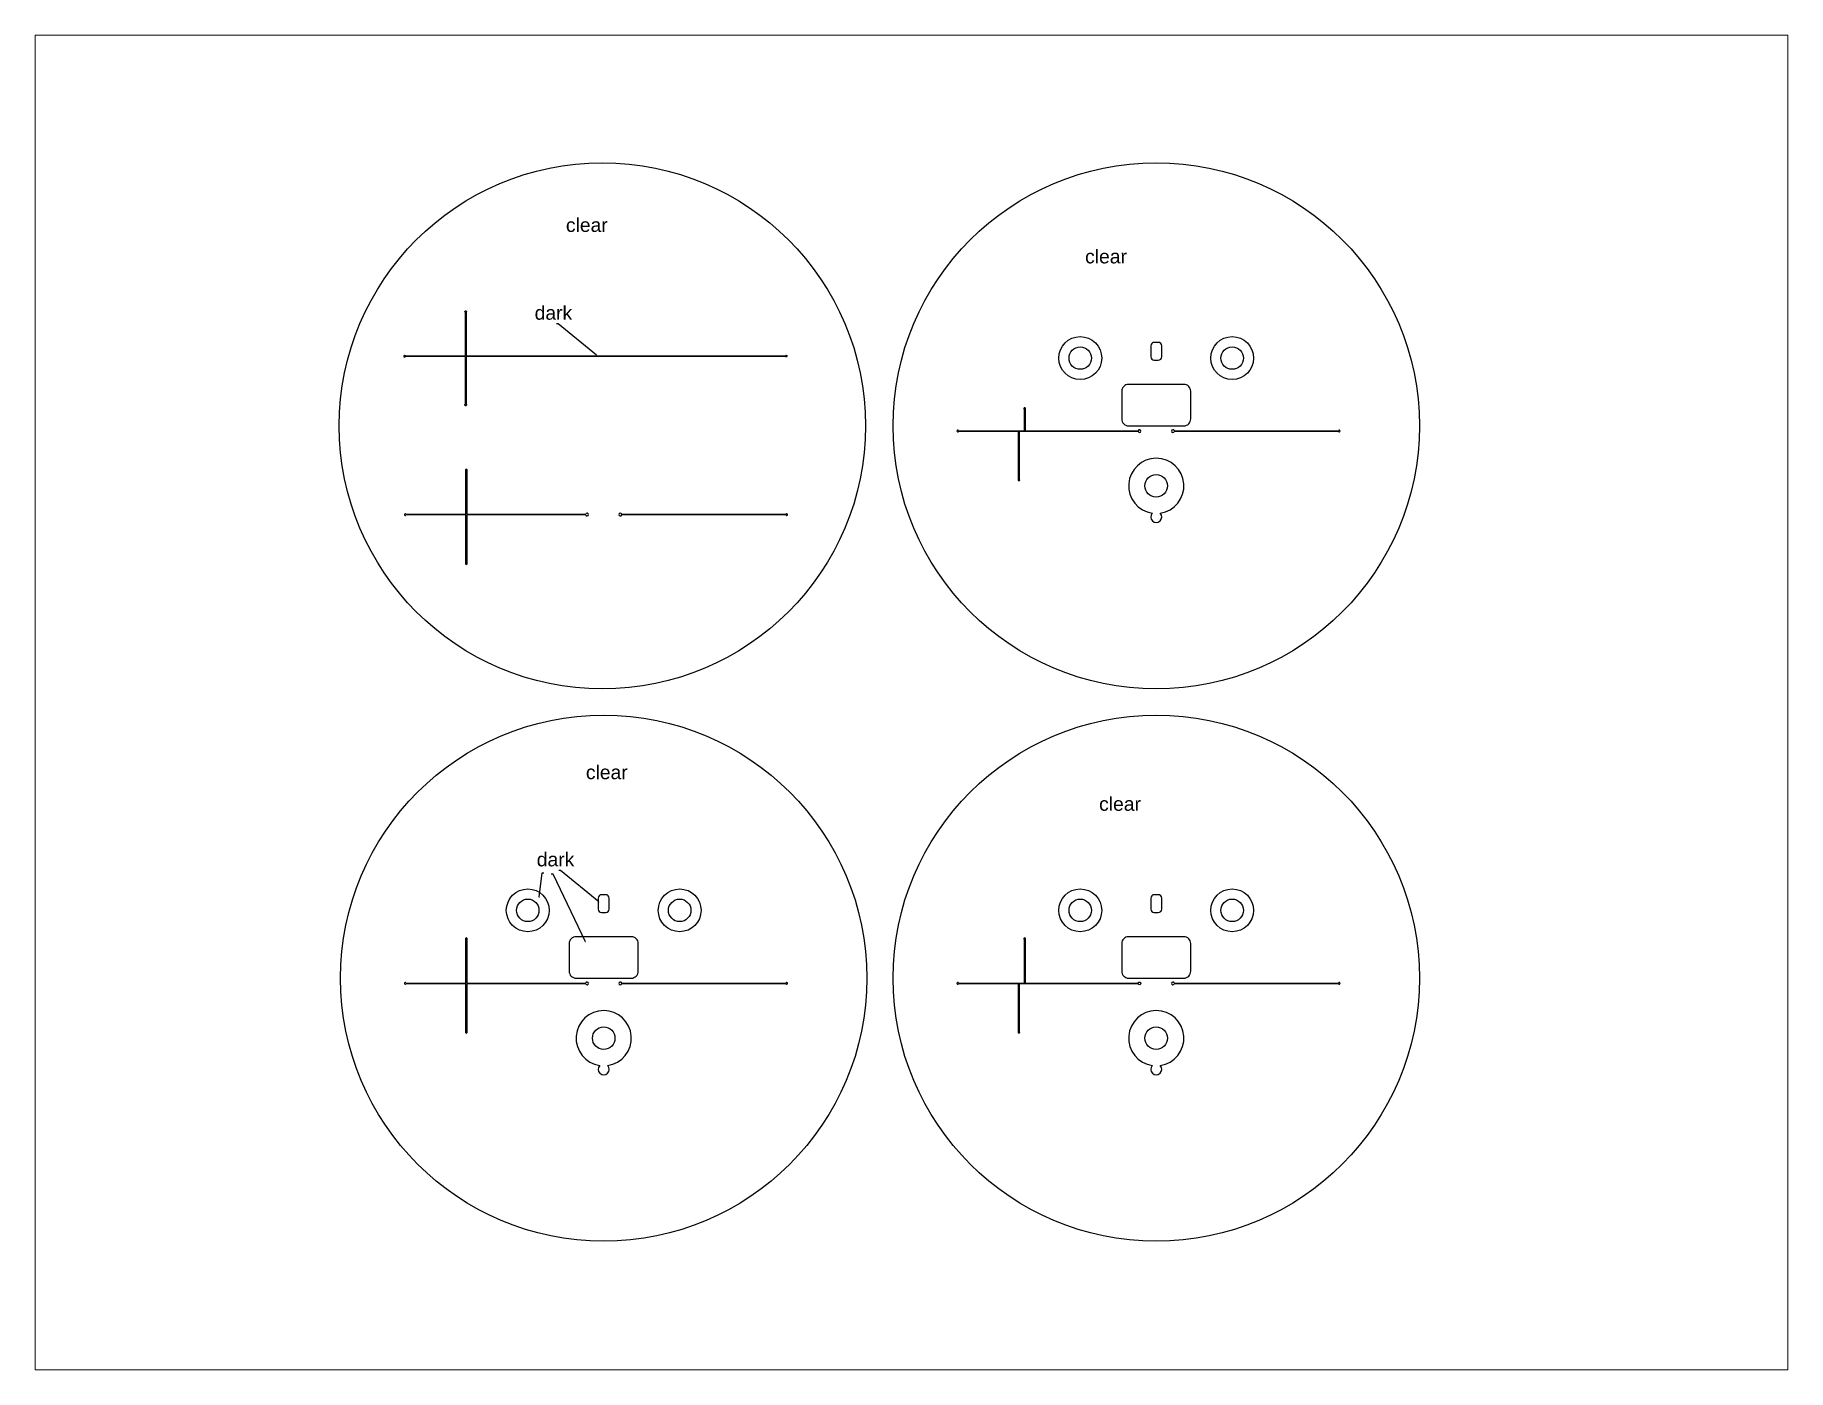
# Paper-space layout 'Layout1' of a CAD drawing. Header units: inches. Extents: x 1.05 to 9.45, y 0.8 to 7.2.
# The model-space entities are those that its viewports show. They can reach past a viewport. Long polylines and large blocks are cut down to what shows.
import ezdxf
from ezdxf import colors
from ezdxf.entities.mleader import LeaderData, LeaderLine
from ezdxf.math import Vec2, Vec3

# ---------------------------------------------------------------- set-up
doc = ezdxf.new("R2010")
doc.units = ezdxf.units.IN
doc.header["$MEASUREMENT"] = 0
doc.layers.add('Instructions', color=3, linetype='Continuous')
doc.styles.get("Standard").update_dxf_attribs({"font": 'arial.ttf'})

msp = doc.modelspace()

# ---------------------------------------------------------------- linework, layer by layer
for p, q in [((99, 117.39), (99, 120.48)), ((99.1, 120.48), (99.1, 117.39)), ((98.16, 117.39), (98.26, 117.39)), ((98.26, 117.39), (99, 117.39)), ((98.26, 37.39), (98.26, 37.39))]:
    msp.add_line(p, q)
for points in [[(9.38, 128.25), (18.07, 128.25), (18.07, 134.54, -4.791288), (18.17, 134.54), (18.17, 128.25), (40.61, 128.25), (64.39, 128.25, -4.791288), (64.39, 128.15), (40.61, 128.15), (18.17, 128.15), (18.17, 121.23, -4.791288), (18.07, 121.23), (18.07, 128.15), (9.38, 128.15)], [(99.1, 43.69), (99.1, 37.39), (115.49, 37.39, -7.872983), (115.49, 37.29), (98.26, 37.29), (98.26, 30.37)]]:
    msp.add_lwpolyline(points, format="xyb")
for points in [[(118.89, 128.1), (118.89, 129.69, 0.414214), (118.39, 130.19), (117.81, 130.19, 0.414214), (117.31, 129.69), (117.31, 128.1, 0.414214), (117.81, 127.6), (118.39, 127.6, 0.414214)], [(114.1, 118.1), (122.1, 118.1, 0.414214), (123.1, 119.1), (123.1, 123.1, 0.414214), (122.1, 124.1), (114.1, 124.1, 0.414214), (113.1, 123.1), (113.1, 119.1, 0.414214)], [(38.9, 48.1), (38.9, 49.69, 0.414214), (38.4, 50.19), (37.8, 50.19, 0.414214), (37.3, 49.69), (37.3, 48.1, 0.414214), (37.8, 47.6), (38.4, 47.6, 0.414214)], [(118.89, 48.1), (118.89, 49.69, 0.414214), (118.39, 50.19), (117.81, 50.19, 0.414214), (117.31, 49.69), (117.31, 48.1, 0.414214), (117.81, 47.6), (118.39, 47.6, 0.414214)], [(34.1, 38.1), (42.1, 38.1, 0.414214), (43.1, 39.1), (43.1, 43.1, 0.414214), (42.1, 44.1), (34.1, 44.1, 0.414214), (33.1, 43.1), (33.1, 39.1, 0.414214)], [(114.1, 38.1), (122.1, 38.1, 0.414214), (123.1, 39.1), (123.1, 43.1, 0.414214), (122.1, 44.1), (114.1, 44.1, 0.414214), (113.1, 43.1), (113.1, 39.1, 0.414214)]]:
    msp.add_lwpolyline(points, format="xyb", close=True)
for points in [[(89.48, 117.39), (98.16, 117.39)], [(98.16, 110.37), (98.16, 117.29), (89.48, 117.29)], [(98.26, 117.39), (99, 117.39)], [(115.49, 117.29), (98.26, 117.29), (98.26, 110.37)], [(99.1, 117.39), (115.49, 117.39)], [(120.71, 117.39), (144.49, 117.39)], [(144.49, 117.29), (120.71, 117.29)], [(9.48, 105.29), (18.16, 105.29), (18.16, 111.59)], [(18.26, 111.59), (18.26, 105.29), (35.49, 105.29)], [(18.16, 98.28), (18.16, 105.19), (9.48, 105.19)], [(35.49, 105.19), (18.26, 105.19), (18.26, 98.28)], [(40.71, 105.29), (64.49, 105.29)], [(64.49, 105.19), (40.71, 105.19)], [(9.48, 37.39), (18.16, 37.39), (18.16, 43.68)], [(18.26, 43.68), (18.26, 37.39), (35.49, 37.39)], [(98.26, 37.39), (99, 37.39), (99, 43.69)], [(18.16, 30.37), (18.16, 37.29), (9.48, 37.29)], [(35.49, 37.29), (18.26, 37.29), (18.26, 30.37)], [(40.71, 37.39), (64.49, 37.39)], [(64.49, 37.29), (40.71, 37.29)], [(89.48, 37.39), (98.16, 37.39), (98.27, 37.39)], [(98.16, 30.37), (98.16, 37.29), (89.48, 37.29)], [(98.26, 37.39), (99, 37.39)], [(120.71, 37.39), (144.49, 37.39)], [(144.49, 37.29), (120.71, 37.29)]]:
    msp.add_lwpolyline(points)
for centre, radius in [((37.91, 118.1), 38.1), ((118.1, 118.1), 38.1), ((107.1, 127.92), 3.1), ((107.1, 127.92), 1.63), ((129.1, 127.92), 3.1), ((129.1, 127.92), 1.63), ((118.1, 109.4), 1.63), ((38.1, 38.1), 38.1), ((118.1, 38.1), 38.1), ((27.1, 47.92), 3.1), ((49.1, 47.92), 3.1), ((107.1, 47.92), 3.1), ((129.1, 47.92), 3.1), ((27.1, 47.92), 1.63), ((49.1, 47.92), 1.63), ((107.1, 47.92), 1.63), ((129.1, 47.92), 1.63), ((38.1, 29.4), 1.63), ((118.1, 29.4), 1.63)]:
    msp.add_circle(centre, radius)
for centre, radius, start, end in [((9.27, 128.19), 0.125, 25.8307, 338.6363), ((99.05, 120.59), 0.125, 293.5782, 246.4218), ((89.36, 117.34), 0.125, 23.5782, 336.4218), ((115.69, 117.34), 0.2, 194.4775, 165.5225), ((120.51, 117.34), 0.2, 14.4775, 345.5225), ((144.6, 117.34), 0.125, 203.5782, 156.4218), ((18.21, 111.7), 0.125, 293.5782, 246.4218), ((118.1, 109.4), 4, 278.3544, 261.6456), ((98.21, 110.26), 0.125, 113.5782, 66.4218), ((9.36, 105.24), 0.125, 23.5782, 336.4218), ((35.69, 105.24), 0.2, 194.4775, 165.5225), ((40.51, 105.24), 0.2, 14.4775, 345.5225), ((64.6, 105.24), 0.125, 203.5782, 156.4218), ((118.1, 104.9), 0.795, 136.9745, 43.0255), ((18.21, 98.16), 0.125, 113.5782, 66.4218), ((18.21, 43.8), 0.125, 293.5782, 246.4218), ((99.05, 43.81), 0.125, 293.5782, 246.4218), ((9.36, 37.34), 0.125, 23.5782, 336.4218), ((35.69, 37.34), 0.2, 194.4775, 165.5225), ((40.51, 37.34), 0.2, 14.4775, 345.5225), ((64.6, 37.34), 0.125, 203.5782, 156.4218), ((89.36, 37.34), 0.125, 23.5782, 336.4218), ((120.51, 37.34), 0.2, 14.4775, 345.5225), ((144.6, 37.34), 0.125, 203.5782, 156.4218), ((38.1, 29.4), 4, 278.3544, 261.6456), ((118.1, 29.4), 4, 278.3544, 261.6456), ((18.21, 30.26), 0.125, 113.5782, 66.4218), ((98.21, 30.26), 0.125, 113.5782, 66.4218), ((38.1, 24.9), 0.795, 136.9745, 43.0255), ((118.1, 24.9), 0.795, 136.9745, 43.0255)]:
    msp.add_arc(centre, radius, start, end)

# ---------------------------------------------------------------- texts
at = {"layer": 'Instructions'}
for s, p in [('clear', (32.63, 146.19)), ('clear', (107.8, 141.63)), ('dark', (28.1, 133.47)), ('clear', (35.52, 66.92)), ('clear', (109.83, 62.34)), ('dark', (28.41, 54.29))]:
    msp.add_text(s, height=2, dxfattribs=at).set_placement(p)

# ---------------------------------------------------------------- leaders
ml = msp.add_multileader_mtext('Standard', dxfattribs=at)
ml.set_content('', color=256)
ml.set_leader_properties()
ml.build(insert=Vec2(0, 0))
ml.multileader.update_dxf_attribs({"dogleg_length": 0.36, "arrow_head_size": 0.18})
ctx = ml.context
ctx.base_point, ctx.char_height, ctx.arrow_head_size, ctx.landing_gap_size, ctx.plane_origin = Vec3(31.11, 132.86), 0.18, 0.18, 0.09, Vec3(31.22, 130.6)
ctx.text_align_type = 2
notes = []
notes.append((ctx, [(0, (1, 1, 0), (31.53, 132.86), (-1, 0), 0.244, [(0, [(37.2, 128.2)], 0, [])])]))
ctx.mtext.insert, ctx.mtext.alignment, ctx.mtext.flow_direction = Vec3(31.2, 132.95), 3, 5
ml = msp.add_multileader_mtext('Standard', dxfattribs=at)
ml.set_content('', color=256)
ml.set_leader_properties()
ml.build(insert=Vec2(0, 0))
ml.multileader.update_dxf_attribs({"dogleg_length": 0.36, "arrow_head_size": 0.18})
ctx = ml.context
ctx.base_point, ctx.char_height, ctx.arrow_head_size, ctx.landing_gap_size, ctx.plane_origin = Vec3(29.41, 53.37), 0.18, 0.18, 0.09, Vec3(27.66, 51.82)
notes.append((ctx, [(1, (1, 1, 0), (29.17, 53.37), (1, 0), 0.244, [(0, [(28.75, 49.67)], 0, [])])]))
ctx.mtext.insert, ctx.mtext.flow_direction = Vec3(29.5, 53.46), 5
ml = msp.add_multileader_mtext('Standard', dxfattribs=at)
ml.set_content('', color=256)
ml.set_leader_properties()
ml.build(insert=Vec2(0, 0))
ml.multileader.update_dxf_attribs({"dogleg_length": 0.36, "arrow_head_size": 0.18})
ctx = ml.context
ctx.base_point, ctx.char_height, ctx.arrow_head_size, ctx.landing_gap_size, ctx.plane_origin = Vec3(31.42, 53.69), 0.18, 0.18, 0.09, Vec3(31.53, 51.43)
ctx.text_align_type = 2
notes.append((ctx, [(0, (1, 1, 0), (31.84, 53.69), (-1, 0), 0.244, [(0, [(37.51, 49.03)], 0, [])])]))
ctx.mtext.insert, ctx.mtext.alignment, ctx.mtext.flow_direction = Vec3(31.51, 53.78), 3, 5
ml = msp.add_multileader_mtext('Standard', dxfattribs=at)
ml.set_content('', color=256)
ml.set_leader_properties()
ml.build(insert=Vec2(0, 0))
ml.multileader.update_dxf_attribs({"dogleg_length": 0.36, "arrow_head_size": 0.18})
ctx = ml.context
ctx.base_point, ctx.char_height, ctx.arrow_head_size, ctx.landing_gap_size, ctx.plane_origin = Vec3(30.34, 53.15), 0.18, 0.18, 0.09, Vec3(30.09, 50.79)
ctx.text_align_type = 2
notes.append((ctx, [(0, (1, 1, 0), (30.76, 53.15), (-1, 0), 0.244, [(0, [(35.53, 43.18)], 0, [])])]))
ctx.mtext.insert, ctx.mtext.alignment, ctx.mtext.flow_direction = Vec3(30.43, 53.24), 3, 5
for ctx, leaders in notes:
    for number, flags, end, landing, length, lines in leaders:
        leader = LeaderData()
        leader.index, (leader.has_last_leader_line, leader.has_dogleg_vector, leader.attachment_direction) = number, flags
        leader.last_leader_point, leader.dogleg_vector, leader.dogleg_length = Vec3(end), Vec3(landing), length
        for number, points, colour, breaks in lines:
            line = LeaderLine()
            line.index, line.vertices, line.color, line.breaks = number, Vec3.list(points), colors.encode_raw_color(colour), breaks
            leader.lines.append(line)
        ctx.leaders.append(leader)

psp = doc.layouts.get("Layout1")

# ---------------------------------------------------------------- viewports
at = {"layer": '0'}
psp.add_viewport(center=(5.25, 4), size=(8.4, 6.4), view_center_point=(82.6634, 78.0263), view_height=193.362879, dxfattribs=at)

doc.saveas('drawing.dxf')
